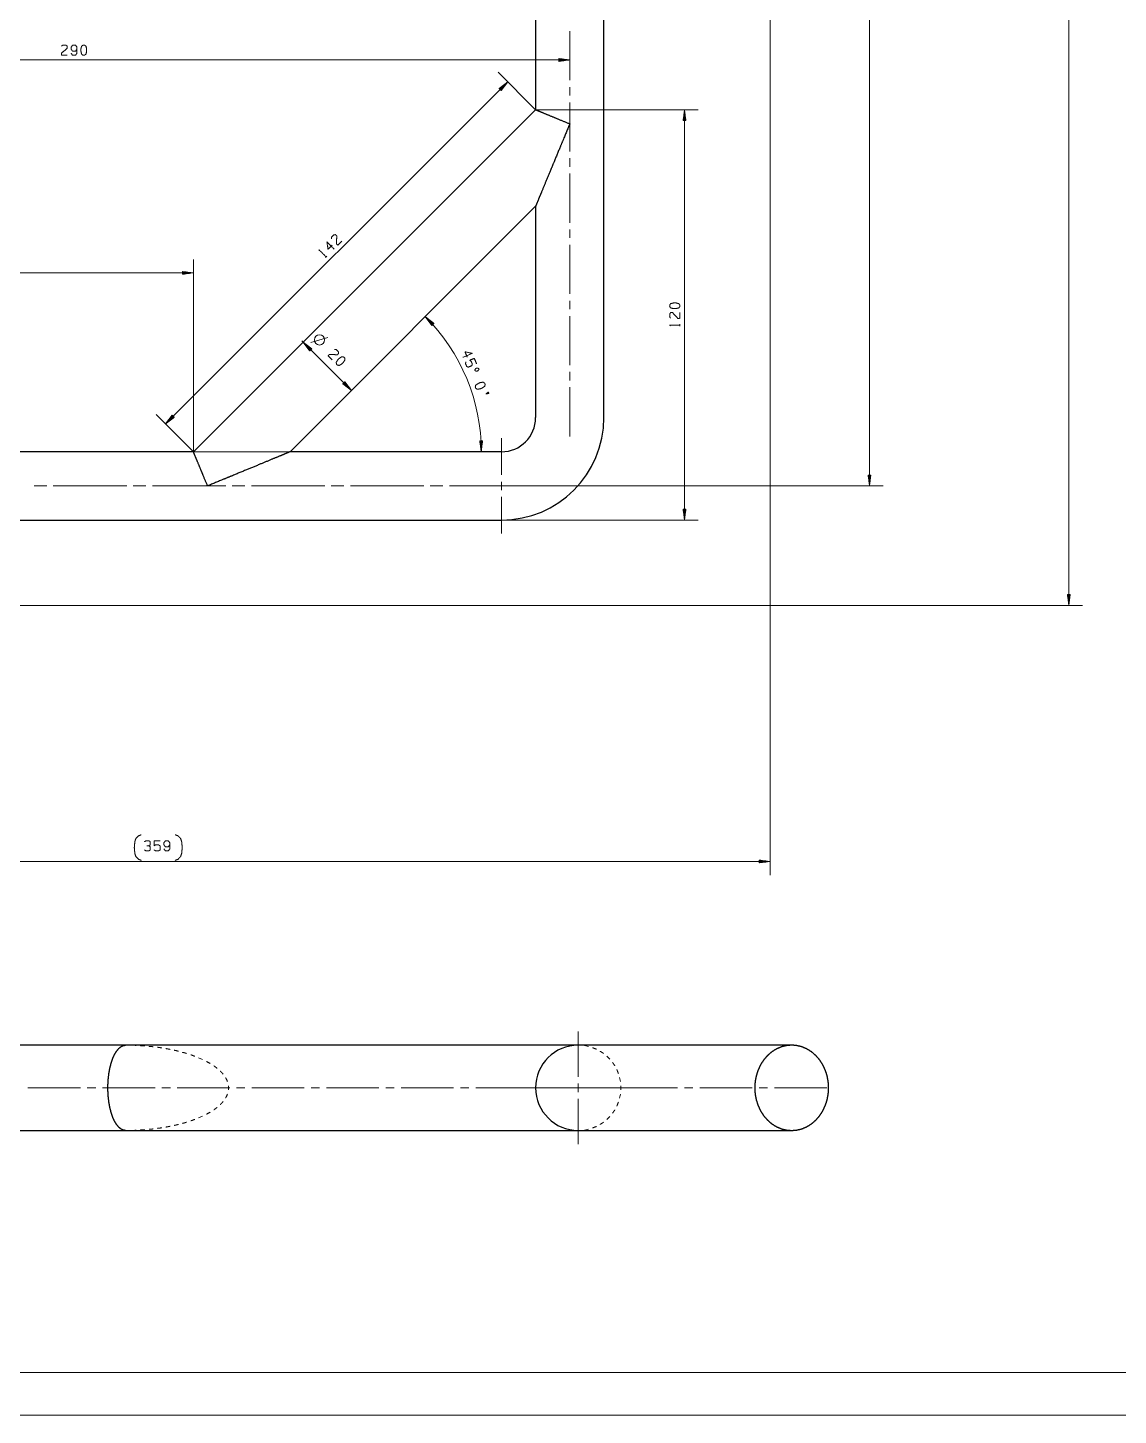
# Model space of a CAD drawing. Header units: millimetres. Extents: x 0 to 841, y 0 to 594.
# Drawn here: x 261.4 to 516.9, y 0 to 325.1 of the extents above; entities that cross this region are included whole.
import ezdxf

# ---------------------------------------------------------------- set-up
doc = ezdxf.new("R2010")
doc.units = ezdxf.units.MM
doc.layers.add('101', color=7, linetype='Continuous', true_color=0xffffff)

msp = doc.modelspace()

# ---------------------------------------------------------------- linework, layer by layer
at = {"layer": '101', "color": 22, "linetype": 'Continuous', "lineweight": 18}
for p, q in [((505.28, 189.77), (505.28, 531.05)), ((435.28, 523.05), (435.28, 126.59)), ((458.58, 457.77), (458.58, 217.77)), ((156.35, 317.59), (388.35, 317.59)), ((388.35, 317.59), (385.81, 317.93)), ((385.81, 317.93), (385.81, 317.26)), ((385.81, 317.92), (385.84, 317.92)), ((385.81, 317.92), (385.84, 317.92)), ((385.81, 317.87), (386.22, 317.87)), ((385.81, 317.82), (386.61, 317.82)), ((385.81, 317.77), (387, 317.77)), ((385.81, 317.72), (387.38, 317.72)), ((385.81, 317.67), (387.77, 317.67)), ((385.81, 317.62), (388.15, 317.62)), ((385.81, 317.26), (388.35, 317.59)), ((385.81, 317.57), (388.15, 317.57)), ((385.81, 317.52), (387.77, 317.52)), ((385.81, 317.47), (387.38, 317.47)), ((385.81, 317.42), (387, 317.42)), ((385.81, 317.36), (386.61, 317.36)), ((385.81, 317.31), (386.22, 317.31)), ((385.81, 317.26), (385.84, 317.26)), ((385.81, 317.26), (385.84, 317.26)), ((373.83, 312.45), (293.66, 232.29)), ((380.35, 305.93), (371.58, 314.7)), ((373.83, 312.45), (371.79, 310.89)), ((372.01, 310.68), (373.67, 312.34)), ((372.05, 310.64), (373.71, 312.3)), ((372.27, 310.42), (373.83, 312.45)), ((371.79, 310.89), (372.27, 310.42)), ((371.8, 310.89), (371.82, 310.91)), ((371.8, 310.89), (371.82, 310.91)), ((371.83, 310.86), (372.13, 311.15)), ((371.87, 310.82), (372.44, 311.39)), ((371.9, 310.78), (372.75, 311.63)), ((371.94, 310.75), (373.05, 311.86)), ((371.98, 310.71), (373.36, 312.1)), ((372.08, 310.6), (373.47, 311.99)), ((372.12, 310.57), (373.23, 311.68)), ((372.16, 310.53), (373, 311.37)), ((372.19, 310.5), (372.76, 311.06)), ((372.23, 310.46), (372.52, 310.76)), ((372.26, 310.42), (372.29, 310.45)), ((372.26, 310.42), (372.29, 310.45)), ((380.35, 305.93), (418.41, 305.93)), ((415.23, 305.93), (414.9, 303.39)), ((415.21, 303.39), (415.21, 305.74)), ((415.23, 305.93), (415.23, 209.77)), ((415.57, 303.39), (415.23, 305.93)), ((415.26, 303.39), (415.26, 305.74)), ((414.9, 303.39), (414.9, 303.43)), ((414.9, 303.39), (414.9, 303.43)), ((414.9, 303.39), (415.57, 303.39)), ((414.95, 303.39), (414.95, 303.81)), ((415, 303.39), (415, 304.2)), ((415.05, 303.39), (415.05, 304.58)), ((415.11, 303.39), (415.11, 304.97)), ((415.16, 303.39), (415.16, 305.36)), ((415.31, 303.39), (415.31, 305.36)), ((415.36, 303.39), (415.36, 304.97)), ((415.41, 303.39), (415.41, 304.58)), ((415.46, 303.39), (415.46, 304.2)), ((415.51, 303.39), (415.51, 303.81)), ((415.56, 303.39), (415.56, 303.43)), ((415.56, 303.39), (415.56, 303.43)), ((300.18, 225.77), (300.18, 270.87)), ((156.35, 267.7), (300.18, 267.7)), ((297.64, 268.03), (297.67, 268.03)), ((297.64, 268.03), (297.67, 268.03)), ((297.64, 268.03), (297.64, 267.36)), ((300.18, 267.7), (297.64, 268.03)), ((297.64, 267.98), (298.06, 267.98)), ((297.64, 267.93), (298.44, 267.93)), ((297.64, 267.87), (298.83, 267.87)), ((297.64, 267.82), (299.22, 267.82)), ((297.64, 267.77), (299.6, 267.77)), ((297.64, 267.72), (299.99, 267.72)), ((297.64, 267.36), (300.18, 267.7)), ((297.64, 267.67), (299.99, 267.67)), ((297.64, 267.62), (299.6, 267.62)), ((297.64, 267.57), (299.22, 267.57)), ((297.64, 267.52), (298.83, 267.52)), ((297.64, 267.47), (298.44, 267.47)), ((297.64, 267.42), (298.06, 267.42)), ((297.64, 267.37), (297.67, 267.37)), ((297.64, 267.37), (297.67, 267.37)), ((356.51, 255.87), (354.5, 257.46)), ((354.5, 257.46), (356.03, 255.4)), ((356.25, 255.62), (354.61, 257.3)), ((356.28, 255.65), (354.65, 257.33)), ((356.21, 255.58), (354.84, 256.99)), ((356.32, 255.69), (354.95, 257.09)), ((356.17, 255.55), (355.08, 256.68)), ((356.36, 255.72), (355.26, 256.85)), ((356.14, 255.51), (355.31, 256.36)), ((356.1, 255.47), (355.54, 256.05)), ((356.39, 255.76), (355.56, 256.61)), ((356.07, 255.44), (355.77, 255.74)), ((356.43, 255.79), (355.87, 256.37)), ((356.03, 255.4), (356.01, 255.43)), ((356.03, 255.4), (356.01, 255.43)), ((356.03, 255.4), (356.51, 255.87)), ((356.47, 255.83), (356.17, 256.13)), ((356.5, 255.86), (356.48, 255.89)), ((356.5, 255.86), (356.48, 255.89)), ((337.18, 240.14), (325.56, 251.77)), ((327.9, 249.9), (325.87, 251.46)), ((325.87, 251.46), (327.43, 249.42)), ((327.65, 249.64), (325.99, 251.3)), ((327.68, 249.68), (326.02, 251.34)), ((327.61, 249.61), (326.22, 250.99)), ((327.72, 249.71), (326.33, 251.1)), ((327.58, 249.57), (326.46, 250.68)), ((327.76, 249.75), (326.64, 250.86)), ((327.54, 249.54), (326.7, 250.38)), ((327.79, 249.79), (326.95, 250.63)), ((327.83, 249.82), (327.26, 250.39)), ((327.5, 249.5), (326.94, 250.07)), ((327.47, 249.46), (327.17, 249.76)), ((327.43, 249.43), (327.41, 249.45)), ((327.43, 249.43), (327.41, 249.45)), ((327.43, 249.42), (327.9, 249.9)), ((327.86, 249.86), (327.57, 250.15)), ((327.9, 249.89), (327.88, 249.92)), ((327.9, 249.89), (327.88, 249.92)), ((335.62, 242.18), (335.15, 241.7)), ((335.15, 241.71), (335.18, 241.68)), ((335.15, 241.71), (335.18, 241.68)), ((335.15, 241.7), (337.18, 240.14)), ((335.19, 241.74), (335.49, 241.45)), ((335.23, 241.78), (335.79, 241.21)), ((335.26, 241.81), (336.1, 240.97)), ((335.3, 241.85), (336.41, 240.74)), ((335.33, 241.89), (336.72, 240.5)), ((335.37, 241.92), (337.03, 240.26)), ((335.41, 241.96), (337.06, 240.3)), ((335.44, 241.99), (336.83, 240.61)), ((335.48, 242.03), (336.59, 240.92)), ((335.51, 242.06), (336.35, 241.22)), ((335.55, 242.1), (336.12, 241.53)), ((335.58, 242.14), (335.88, 241.84)), ((337.18, 240.14), (335.62, 242.18)), ((335.62, 242.17), (335.64, 242.15)), ((335.62, 242.17), (335.64, 242.15)), ((300.18, 225.77), (291.41, 234.53)), ((295.22, 234.32), (293.66, 232.29)), ((295.44, 234.1), (293.78, 232.44)), ((295.4, 234.14), (294.02, 232.75)), ((295.37, 234.17), (294.25, 233.06)), ((295.33, 234.21), (294.49, 233.37)), ((295.29, 234.25), (294.73, 233.68)), ((295.26, 234.28), (294.96, 233.99)), ((295.22, 234.32), (295.2, 234.29)), ((295.22, 234.32), (295.2, 234.29)), ((295.69, 233.85), (295.22, 234.32)), ((293.66, 232.29), (295.69, 233.85)), ((295.47, 234.07), (293.81, 232.41)), ((295.51, 234.03), (294.12, 232.64)), ((295.55, 233.99), (294.43, 232.88)), ((295.58, 233.96), (294.74, 233.12)), ((295.62, 233.92), (295.05, 233.35)), ((295.65, 233.89), (295.36, 233.59)), ((295.69, 233.85), (295.67, 233.83)), ((295.69, 233.85), (295.67, 233.83)), ((367.92, 228.31), (367.25, 228.3)), ((367.25, 228.3), (367.26, 228.27)), ((367.25, 228.3), (367.62, 225.77)), ((367.25, 228.3), (367.26, 228.27)), ((367.31, 228.3), (367.31, 227.89)), ((367.36, 228.3), (367.37, 227.5)), ((367.41, 228.3), (367.42, 227.12)), ((367.46, 228.31), (367.48, 226.73)), ((367.51, 228.31), (367.54, 226.35)), ((367.56, 228.31), (367.59, 225.96)), ((367.61, 228.31), (367.64, 225.96)), ((367.62, 225.77), (367.92, 228.31)), ((367.66, 228.31), (367.69, 226.35)), ((367.71, 228.31), (367.73, 226.73)), ((367.76, 228.31), (367.78, 227.12)), ((367.81, 228.31), (367.82, 227.51)), ((367.86, 228.31), (367.87, 227.89)), ((367.92, 228.31), (367.92, 228.28)), ((367.92, 228.31), (367.92, 228.28)), ((300.18, 225.77), (370.8, 225.77)), ((458.91, 220.31), (458.24, 220.31)), ((458.24, 220.31), (458.58, 217.77)), ((458.25, 220.31), (458.25, 220.28)), ((458.25, 220.31), (458.25, 220.28)), ((458.3, 220.31), (458.3, 219.89)), ((458.35, 220.31), (458.35, 219.5)), ((458.4, 220.31), (458.4, 219.12)), ((458.45, 220.31), (458.45, 218.73)), ((458.5, 220.31), (458.5, 218.35)), ((458.55, 220.31), (458.55, 217.96)), ((458.58, 217.77), (458.91, 220.31)), ((458.6, 220.31), (458.6, 217.96)), ((458.65, 220.31), (458.65, 218.35)), ((458.7, 220.31), (458.7, 218.73)), ((458.75, 220.31), (458.75, 219.12)), ((458.8, 220.31), (458.8, 219.5)), ((458.85, 220.31), (458.85, 219.89)), ((458.91, 220.31), (458.91, 220.28)), ((458.91, 220.31), (458.91, 220.28)), ((383.52, 217.77), (461.75, 217.77)), ((415.57, 212.31), (414.9, 212.31)), ((414.9, 212.31), (415.23, 209.77)), ((414.9, 212.31), (414.9, 212.28)), ((414.9, 212.31), (414.9, 212.28)), ((414.95, 212.31), (414.95, 211.89)), ((415, 212.31), (415, 211.5)), ((415.05, 212.31), (415.05, 211.12)), ((415.11, 212.31), (415.11, 210.73)), ((415.16, 212.31), (415.16, 210.35)), ((415.21, 212.31), (415.21, 209.96)), ((415.23, 209.77), (415.57, 212.31)), ((415.26, 212.31), (415.26, 209.96)), ((415.31, 212.31), (415.31, 210.35)), ((415.36, 212.31), (415.36, 210.73)), ((415.41, 212.31), (415.41, 211.12)), ((415.46, 212.31), (415.46, 211.5)), ((415.51, 212.31), (415.51, 211.89)), ((415.56, 212.31), (415.56, 212.28)), ((415.56, 212.31), (415.56, 212.28)), ((372.35, 209.77), (418.41, 209.77)), ((505.61, 192.31), (504.94, 192.31)), ((504.94, 192.31), (505.28, 189.77)), ((504.94, 192.31), (504.94, 192.28)), ((504.94, 192.31), (504.94, 192.28)), ((505, 192.31), (505, 191.89)), ((505.05, 192.31), (505.05, 191.5)), ((505.1, 192.31), (505.1, 191.12)), ((505.15, 192.31), (505.15, 190.73)), ((505.2, 192.31), (505.2, 190.35)), ((505.25, 192.31), (505.25, 189.96)), ((505.28, 189.77), (505.61, 192.31)), ((505.3, 192.31), (505.3, 189.96)), ((505.35, 192.31), (505.35, 190.35)), ((505.4, 192.31), (505.4, 190.73)), ((505.45, 192.31), (505.45, 191.12)), ((505.5, 192.31), (505.5, 191.5)), ((505.55, 192.31), (505.55, 191.89)), ((505.61, 192.31), (505.61, 192.28)), ((505.61, 192.31), (505.61, 192.28)), ((193.95, 189.77), (508.45, 189.77)), ((432.74, 130.1), (432.74, 129.43)), ((432.74, 130.1), (432.77, 130.1)), ((432.74, 130.1), (432.77, 130.1)), ((435.28, 129.77), (432.74, 130.1)), ((148.35, 129.77), (435.28, 129.77)), ((432.74, 130.05), (433.15, 130.05)), ((432.74, 130), (433.54, 130)), ((432.74, 129.95), (433.92, 129.95)), ((432.74, 129.89), (434.31, 129.89)), ((432.74, 129.84), (434.7, 129.84)), ((432.74, 129.79), (435.08, 129.79)), ((432.74, 129.43), (435.28, 129.77)), ((432.74, 129.74), (435.08, 129.74)), ((432.74, 129.69), (434.7, 129.69)), ((432.74, 129.64), (434.31, 129.64)), ((432.74, 129.59), (433.92, 129.59)), ((432.74, 129.54), (433.54, 129.54)), ((432.74, 129.49), (433.15, 129.49)), ((432.74, 129.44), (432.77, 129.44)), ((432.74, 129.44), (432.77, 129.44))]:
    msp.add_line(p, q, dxfattribs=at)
at = {"layer": '101', "color": 251, "linetype": 'Continuous', "lineweight": 25}
for p, q in [((380.35, 453.48), (380.35, 305.93)), ((396.35, 233.77), (396.35, 453.48)), ((380.35, 305.93), (300.18, 225.77)), ((322.81, 225.77), (380.35, 283.31)), ((380.35, 283.31), (380.35, 233.77)), ((300.18, 225.77), (196.35, 225.77)), ((372.35, 225.77), (322.81, 225.77)), ((196.35, 209.77), (372.35, 209.77)), ((284.28, 86.73), (100.35, 86.73)), ((390.35, 86.73), (284.28, 86.73)), ((440.35, 86.73), (393.03, 86.73)), ((150.35, 66.73), (284.28, 66.73)), ((284.28, 66.73), (390.35, 66.73)), ((393.03, 66.73), (440.35, 66.73))]:
    msp.add_line(p, q, dxfattribs=at)
at = {"layer": '101', "color": 151, "linetype": 'Continuous', "lineweight": 18}
for p, q in [((388.35, 324.34), (388.35, 312.84)), ((388.35, 311.25), (388.35, 309.24)), ((388.35, 307.66), (388.35, 296.15)), ((388.35, 294.56), (388.35, 292.55)), ((388.35, 290.97), (388.35, 279.46)), ((388.35, 277.87), (388.35, 275.87)), ((388.35, 274.28), (388.35, 262.77)), ((388.35, 261.18), (388.35, 259.18)), ((388.35, 257.59), (388.35, 246.08)), ((388.35, 244.49), (388.35, 242.49)), ((372.35, 220.36), (372.35, 228.94)), ((372.35, 216.76), (372.35, 218.77)), ((265.85, 217.77), (262.85, 217.77)), ((284.55, 217.77), (267.35, 217.77)), ((289.05, 217.77), (286.05, 217.77)), ((307.75, 217.77), (290.55, 217.77)), ((312.25, 217.77), (309.25, 217.77)), ((330.95, 217.77), (313.75, 217.77)), ((335.45, 217.77), (332.45, 217.77)), ((354.15, 217.77), (336.95, 217.77)), ((358.65, 217.77), (355.65, 217.77)), ((369.76, 217.77), (361.17, 217.77)), ((371.34, 217.77), (373.35, 217.77)), ((372.35, 215.18), (372.35, 206.59)), ((374.94, 217.77), (383.52, 217.77)), ((390.35, 79.32), (390.35, 89.9)), ((273.68, 76.73), (261.37, 76.73)), ((277.28, 76.73), (275.27, 76.73)), ((291.18, 76.73), (278.86, 76.73)), ((294.77, 76.73), (292.76, 76.73)), ((308.67, 76.73), (296.36, 76.73)), ((312.26, 76.73), (310.25, 76.73)), ((326.16, 76.73), (313.85, 76.73)), ((329.75, 76.73), (327.75, 76.73)), ((343.65, 76.73), (331.34, 76.73)), ((347.24, 76.73), (345.24, 76.73)), ((361.14, 76.73), (348.83, 76.73)), ((364.74, 76.73), (362.73, 76.73)), ((378.63, 76.73), (366.32, 76.73)), ((387.76, 76.73), (377.17, 76.73)), ((382.23, 76.73), (380.22, 76.73)), ((396.13, 76.73), (383.82, 76.73)), ((389.34, 76.73), (391.35, 76.73)), ((390.35, 75.72), (390.35, 77.73)), ((392.94, 76.73), (403.52, 76.73)), ((399.72, 76.73), (397.71, 76.73)), ((413.62, 76.73), (401.31, 76.73)), ((417.21, 76.73), (415.21, 76.73)), ((431.11, 76.73), (418.8, 76.73)), ((434.7, 76.73), (432.7, 76.73)), ((390.35, 74.13), (390.35, 63.55))]:
    msp.add_line(p, q, dxfattribs=at)
at = {"layer": '101', "color": 72, "linetype": 'Continuous', "lineweight": 18}
for p, q in [((331.12, 271.29), (331.42, 271.59)), ((414.14, 255.23), (414.14, 255.66)), ((327.68, 251.41), (331.67, 252.58))]:
    msp.add_line(p, q, dxfattribs=at)
at = {"layer": '101', "color": 53, "linetype": 'Continuous', "lineweight": 18}
for p, q in [((284.28, 86.73), (284.78, 86.72)), ((390.35, 86.73), (390.84, 86.69)), ((391.81, 86.61), (392.77, 86.41)), ((301.4, 83.77), (302.31, 83.36)), ((397.05, 84.13), (397.75, 83.43)), ((400.03, 79.15), (400.24, 78.19)), ((400.24, 75.26), (400.03, 74.3)), ((302.31, 70.09), (301.4, 69.68)), ((397.75, 70.02), (397.05, 69.33)), ((284.78, 66.73), (284.28, 66.73)), ((390.84, 66.76), (390.35, 66.73)), ((392.77, 67.05), (391.81, 66.84))]:
    msp.add_line(p, q, dxfattribs=at)
at = {"layer": '101', "color": 133, "linetype": 'Continuous', "lineweight": 18}
for p, q in [((25, 10), (831, 10)), ((0, 0), (841, 0))]:
    msp.add_line(p, q, dxfattribs=at)
at = {"layer": '101', "color": 72, "linetype": 'Continuous', "lineweight": 18}
msp.add_circle((329.71, 251.98), 1.2, dxfattribs=at)
at = {"layer": '101', "color": 22, "linetype": 'Continuous', "lineweight": 18}
msp.add_arc((322.81, 225.77), 44.81, 0, 45, dxfattribs=at)
at = {"layer": '101', "color": 251, "linetype": 'Continuous', "lineweight": 25}
for centre, radius, start, end in [((372.35, 233.77), 8, 270, 0), ((372.35, 233.77), 24, 270, 0), ((390.35, 76.73), 10, 90, 270)]:
    msp.add_arc(centre, radius, start, end, dxfattribs=at)
at = {"layer": '101', "color": 72, "linetype": 'Continuous', "lineweight": 18}
for points, knots in [([(269.27, 320.84), (269.59, 321.06), (270.28, 321.06), (270.61, 320.84), (270.61, 320.36), (269.25, 319.16), (269.27, 318.69), (270.61, 318.69)], [0, 0, 0.069691, 0.192979, 0.265274, 0.350228, 0.674739, 0.759753, 1, 1]), ([(271.54, 319.16), (271.86, 318.69), (272.55, 318.69), (272.89, 319.16), (272.89, 320.59), (272.55, 321.06), (271.86, 321.06), (271.54, 320.59), (271.53, 320.11), (271.86, 319.64), (272.55, 319.64), (272.89, 320.11)], [0, 0, 0.076858, 0.169526, 0.247729, 0.439295, 0.517499, 0.610167, 0.687025, 0.750923, 0.829129, 0.921797, 1, 1]), ([(274.65, 318.69), (274.99, 318.94), (275.16, 319.64), (275.16, 320.11), (274.99, 320.84), (274.65, 321.06), (274.32, 321.06), (273.98, 320.84), (273.8, 320.11), (273.82, 319.64), (273.98, 318.94), (274.32, 318.69), (274.65, 318.69)], [0, 0, 0.067528, 0.183971, 0.260585, 0.380943, 0.446142, 0.500305, 0.565504, 0.685864, 0.76253, 0.878309, 0.945837, 1, 1]), ([(332.49, 275.71), (332.56, 276.09), (333.05, 276.58), (333.44, 276.66), (333.78, 276.32), (333.66, 274.51), (334.01, 274.19), (334.96, 275.14)], [0, 0, 0.069695, 0.192976, 0.265273, 0.350226, 0.674739, 0.759751, 1, 1]), ([(329.63, 272.88), (329.59, 273.12), (331.27, 271.44)], [0, 0, 0.093485, 1, 1]), ([(332.68, 274.2), (331.73, 273.25), (331.44, 274.97), (333.12, 273.29)], [0, 0, 0.245869, 0.565294, 1, 1]), ([(414.14, 260.16), (413.89, 260.49), (413.19, 260.67), (412.71, 260.67), (411.99, 260.49), (411.76, 260.16), (411.76, 259.82), (411.99, 259.48), (412.71, 259.31), (413.19, 259.32), (413.89, 259.48), (414.14, 259.82), (414.14, 260.16)], [0, 0, 0.067526, 0.183975, 0.260582, 0.380941, 0.446142, 0.500305, 0.565506, 0.685866, 0.762526, 0.878311, 0.945837, 1, 1]), ([(411.99, 257.05), (411.76, 257.37), (411.76, 258.06), (411.99, 258.39), (412.46, 258.39), (413.66, 257.03), (414.14, 257.05), (414.14, 258.39)], [0, 0, 0.069696, 0.192981, 0.265277, 0.350225, 0.674739, 0.759753, 1, 1]), ([(411.96, 255.3), (411.76, 255.44), (414.14, 255.44)], [0, 0, 0.093493, 1, 1]), ([(333.25, 249.78), (333.64, 249.72), (334.12, 249.23), (334.2, 248.83), (333.87, 248.5), (332.05, 248.61), (331.73, 248.26), (332.68, 247.31)], [0, 0, 0.069691, 0.192977, 0.265274, 0.350227, 0.674741, 0.759753, 1, 1]), ([(333.93, 246.07), (334.34, 246.01), (334.96, 246.38), (335.3, 246.71), (335.69, 247.35), (335.61, 247.75), (335.37, 247.98), (334.97, 248.06), (334.34, 247.67), (334.01, 247.33), (333.63, 246.72), (333.69, 246.3), (333.93, 246.07)], [0, 0, 0.067525, 0.183971, 0.260584, 0.380942, 0.446141, 0.500305, 0.565504, 0.685865, 0.762528, 0.87831, 0.945835, 1, 1]), ([(364.33, 247.97), (363.81, 249.21), (365.52, 248.82), (363.32, 247.91)], [0, 0, 0.245872, 0.565297, 1, 1]), ([(364.01, 246.84), (363.93, 246.45), (364.19, 245.81), (364.53, 245.59), (365.41, 245.95), (365.51, 246.36), (365.25, 246.99), (364.91, 247.22), (366, 247.67), (366.52, 246.41)], [0, 0, 0.062227, 0.168343, 0.230571, 0.376812, 0.441264, 0.547378, 0.609607, 0.790489, 1, 1]), ([(366.1, 244.94), (366.19, 244.73), (366.57, 244.65), (366.87, 244.78), (367.09, 245.1), (367, 245.31), (366.61, 245.4), (366.31, 245.28), (366.1, 244.94)], [0, 0, 0.085681, 0.230388, 0.351577, 0.496294, 0.581975, 0.730393, 0.851581, 1, 1]), ([(366.33, 240.64), (366.69, 240.43), (367.41, 240.53), (367.85, 240.72), (368.45, 241.16), (368.53, 241.55), (368.4, 241.86), (368.06, 242.09), (367.33, 241.97), (366.89, 241.78), (366.31, 241.36), (366.21, 240.95), (366.33, 240.64)], [0, 0, 0.067522, 0.18397, 0.260582, 0.380941, 0.446142, 0.500305, 0.565505, 0.685863, 0.76253, 0.878308, 0.945834, 1, 1]), ([(368.69, 239.33), (369.27, 239.76), (369.4, 239.45), (368.69, 239.33)], [0, 0, 0.406608, 0.595722, 1, 1]), ([(287.94, 130.03), (287.32, 130.28), (286.69, 130.91), (286.44, 131.72), (286.38, 132.47), (286.32, 133.03), (286.38, 133.59), (286.44, 134.34), (286.69, 135.16), (287.32, 135.78), (287.94, 136.03)], [0, 0, 0.090338, 0.208959, 0.323044, 0.424046, 0.5, 0.575954, 0.676955, 0.791042, 0.909662, 1, 1]), ([(289.74, 133.45), (290.07, 133.67), (290.07, 134.4), (289.74, 134.62), (289.05, 134.62), (288.71, 134.4)], [0, 0, 0.153872, 0.429851, 0.583723, 0.846122, 1, 1]), ([(288.73, 132.47), (289.05, 132.25), (289.74, 132.25), (290.07, 132.47), (290.07, 133.2), (289.74, 133.45), (289.23, 133.45)], [0, 0, 0.124124, 0.343692, 0.472448, 0.70338, 0.836733, 1, 1]), ([(290.99, 132.47), (291.33, 132.25), (292.02, 132.25), (292.35, 132.47), (292.35, 133.42), (292.02, 133.67), (291.33, 133.67), (290.99, 133.45), (290.99, 134.62), (292.35, 134.62)], [0, 0, 0.062227, 0.168342, 0.230571, 0.376816, 0.441267, 0.547382, 0.609609, 0.79049, 1, 1]), ([(293.28, 132.72), (293.6, 132.25), (294.29, 132.25), (294.63, 132.72), (294.63, 134.15), (294.29, 134.62), (293.6, 134.62), (293.28, 134.15), (293.27, 133.67), (293.6, 133.2), (294.29, 133.2), (294.63, 133.67)], [0, 0, 0.076856, 0.169524, 0.247728, 0.439296, 0.517501, 0.610169, 0.687025, 0.750925, 0.829127, 0.921796, 1, 1]), ([(295.93, 130.03), (296.56, 130.28), (297.18, 130.91), (297.43, 131.72), (297.5, 132.47), (297.56, 133.03), (297.5, 133.59), (297.43, 134.34), (297.18, 135.16), (296.56, 135.78), (295.93, 136.03)], [0, 0, 0.090338, 0.208959, 0.323044, 0.424046, 0.5, 0.575954, 0.676955, 0.791042, 0.909662, 1, 1])]:
    msp.add_open_spline(points, degree=1, knots=knots, dxfattribs=at)
at = {"layer": '101', "color": 251, "linetype": 'Continuous', "lineweight": 25}
for points, knots in [([(380.35, 305.93), (380.74, 305.77), (381.87, 305.3), (383.64, 304.57), (385.87, 303.64), (388.35, 302.62)], [0, 0, 0.048944, 0.190981, 0.412213, 0.690981, 1, 1]), ([(388.35, 302.62), (386.79, 298.85), (386.02, 297.01), (384.58, 293.52), (383.9, 291.89), (382.69, 288.96), (381.7, 286.56), (381.29, 285.59), (380.69, 284.14), (380.5, 283.68), (380.35, 283.31)], [0, 0, 0.195091, 0.290285, 0.471397, 0.55557, 0.707106, 0.831469, 0.881921, 0.95694, 0.980785, 1, 1]), ([(303.49, 217.77), (302.47, 220.24), (301.99, 221.4), (301.15, 223.42), (300.54, 224.9), (300.22, 225.67), (300.18, 225.77)], [0, 0, 0.309018, 0.453991, 0.707107, 0.891007, 0.987689, 1, 1]), ([(322.81, 225.77), (322.44, 225.61), (321.98, 225.42), (320.53, 224.82), (318.42, 223.95), (315.75, 222.84), (312.6, 221.54), (309.1, 220.09), (307.26, 219.33), (303.49, 217.77)], [0, 0, 0.019215, 0.04306, 0.118079, 0.22699, 0.365607, 0.528604, 0.709715, 0.80491, 1, 1]), ([(284.28, 66.73), (283.72, 66.82), (283.16, 67.1), (282.63, 67.55), (282.13, 68.18), (281.67, 68.97), (281.25, 69.9), (280.9, 70.96), (280.6, 72.12), (280.38, 73.38), (280.23, 74.69), (280.15, 76.04), (280.15, 77.41), (280.23, 78.76), (280.38, 80.07), (280.6, 81.33), (280.9, 82.49), (281.25, 83.55), (281.67, 84.48), (282.13, 85.27), (282.63, 85.9), (283.16, 86.35), (283.72, 86.63), (284.28, 86.73)], [0, 0, 0.024684, 0.051422, 0.081729, 0.116439, 0.155843, 0.199845, 0.248085, 0.30001, 0.35493, 0.412057, 0.470534, 0.529466, 0.587943, 0.64507, 0.69999, 0.751915, 0.800155, 0.844157, 0.883561, 0.918271, 0.948578, 0.975316, 1, 1]), ([(393.03, 86.73), (392.08, 86.73), (390.78, 86.73), (390.35, 86.73)], [0, 0, 0.354692, 0.836903, 1, 1]), ([(440.35, 66.73), (439.11, 66.83), (437.91, 67.13), (436.75, 67.63), (435.66, 68.31), (434.68, 69.17), (433.8, 70.18), (433.06, 71.32), (432.47, 72.57), (432.04, 73.91), (431.77, 75.3), (431.69, 76.73), (431.77, 78.15), (432.04, 79.54), (432.47, 80.88), (433.06, 82.13), (433.8, 83.27), (434.68, 84.28), (435.66, 85.14), (436.75, 85.82), (437.91, 86.32), (439.11, 86.62), (440.35, 86.73), (441.58, 86.62), (442.79, 86.32), (443.94, 85.82), (445.03, 85.14), (446.02, 84.28), (446.89, 83.27), (447.63, 82.13), (448.22, 80.88), (448.66, 79.54), (448.92, 78.15), (449.01, 76.73), (448.92, 75.3), (448.66, 73.91), (448.22, 72.57), (447.63, 71.32), (446.89, 70.18), (446.02, 69.17), (445.03, 68.31), (443.94, 67.63), (442.79, 67.13), (441.58, 66.83), (440.35, 66.73)], [0, 0, 0.021087, 0.042313, 0.063806, 0.085666, 0.107959, 0.130716, 0.153926, 0.177545, 0.201498, 0.225688, 0.25, 0.274312, 0.298502, 0.322456, 0.346074, 0.369285, 0.392041, 0.414335, 0.436195, 0.457687, 0.478914, 0.500001, 0.521087, 0.542313, 0.563806, 0.585666, 0.60796, 0.630716, 0.653926, 0.677545, 0.701498, 0.725688, 0.75, 0.774313, 0.798502, 0.822456, 0.846074, 0.869285, 0.892041, 0.914335, 0.936195, 0.957687, 0.978914, 1, 1]), ([(390.35, 66.73), (390.46, 66.73), (391.33, 66.73), (393.03, 66.73)], [0, 0, 0.040886, 0.365322, 1, 1])]:
    msp.add_open_spline(points, degree=1, knots=knots, dxfattribs=at)
at = {"layer": '101', "color": 151, "linetype": 'Continuous', "lineweight": 18}
for points, knots in [([(388.35, 240.9), (388.35, 232.57), (388.35, 229.39)], [0, 0, 0.724088, 1, 1]), ([(377.35, 217.77), (372.35, 217.77), (360.15, 217.77)], [0, 0, 0.290698, 1, 1]), ([(448.6, 76.73), (447.01, 76.73), (436.29, 76.73)], [0, 0, 0.128957, 1, 1])]:
    msp.add_open_spline(points, degree=1, knots=knots, dxfattribs=at)
at = {"layer": '101', "color": 53, "linetype": 'Continuous', "lineweight": 18}
for points, knots in [([(285.78, 86.7), (286.38, 86.69), (286.78, 86.67)], [0, 0, 0.606783, 1, 1]), ([(287.77, 86.61), (288.47, 86.57), (288.77, 86.55)], [0, 0, 0.700285, 1, 1]), ([(289.77, 86.45), (290.53, 86.38), (290.76, 86.35)], [0, 0, 0.767395, 1, 1]), ([(291.75, 86.23), (292.54, 86.12), (292.74, 86.09)], [0, 0, 0.795314, 1, 1]), ([(293.72, 85.92), (294.48, 85.79), (294.71, 85.74)], [0, 0, 0.771715, 1, 1]), ([(295.68, 85.53), (296.35, 85.39), (296.66, 85.31)], [0, 0, 0.684909, 1, 1]), ([(297.62, 85.05), (298.13, 84.92), (298.58, 84.77)], [0, 0, 0.52403, 1, 1]), ([(393.71, 86.12), (394.5, 85.82), (394.62, 85.76)], [0, 0, 0.863625, 1, 1]), ([(395.48, 85.29), (395.75, 85.14), (396.29, 84.74)], [0, 0, 0.318178, 1, 1]), ([(299.53, 84.47), (299.8, 84.39), (300.47, 84.13)], [0, 0, 0.279227, 1, 1]), ([(303.21, 82.92), (304.06, 82.46), (304.09, 82.44)], [0, 0, 0.96374, 1, 1]), ([(304.92, 81.9), (305.19, 81.73), (305.72, 81.3)], [0, 0, 0.315013, 1, 1]), ([(398.36, 82.67), (398.76, 82.13), (398.91, 81.86)], [0, 0, 0.681821, 1, 1]), ([(306.47, 80.64), (306.97, 80.15), (307.15, 79.91)], [0, 0, 0.70024, 1, 1]), ([(307.72, 79.09), (308.06, 78.46), (308.14, 78.19)], [0, 0, 0.714101, 1, 1]), ([(399.38, 81), (399.44, 80.88), (399.74, 80.09)], [0, 0, 0.13635, 1, 1]), ([(308.14, 75.26), (308.06, 74.99), (307.72, 74.36)], [0, 0, 0.285899, 1, 1]), ([(308.37, 77.22), (308.42, 76.73), (308.37, 76.23)], [0, 0, 0.500003, 1, 1]), ([(400.31, 77.21), (400.35, 76.73), (400.31, 76.24)], [0, 0, 0.500003, 1, 1]), ([(305.72, 72.15), (305.19, 71.73), (304.92, 71.55)], [0, 0, 0.684987, 1, 1]), ([(307.15, 73.54), (306.97, 73.31), (306.47, 72.81)], [0, 0, 0.29976, 1, 1]), ([(398.91, 71.59), (398.76, 71.32), (398.36, 70.78)], [0, 0, 0.318179, 1, 1]), ([(399.74, 73.37), (399.44, 72.57), (399.38, 72.45)], [0, 0, 0.86365, 1, 1]), ([(298.58, 68.68), (298.13, 68.53), (297.62, 68.4)], [0, 0, 0.475969, 1, 1]), ([(300.47, 69.32), (299.8, 69.07), (299.53, 68.98)], [0, 0, 0.720772, 1, 1]), ([(304.09, 71.01), (304.06, 70.99), (303.21, 70.53)], [0, 0, 0.03626, 1, 1]), ([(396.29, 68.71), (395.75, 68.31), (395.48, 68.16)], [0, 0, 0.68182, 1, 1]), ([(286.78, 66.78), (286.38, 66.76), (285.78, 66.75)], [0, 0, 0.393217, 1, 1]), ([(288.77, 66.9), (288.47, 66.88), (287.77, 66.84)], [0, 0, 0.299715, 1, 1]), ([(290.76, 67.1), (290.53, 67.07), (289.77, 67)], [0, 0, 0.232605, 1, 1]), ([(292.74, 67.36), (292.54, 67.33), (291.75, 67.23)], [0, 0, 0.204686, 1, 1]), ([(294.71, 67.71), (294.48, 67.66), (293.72, 67.53)], [0, 0, 0.228285, 1, 1]), ([(296.66, 68.15), (296.35, 68.07), (295.68, 67.92)], [0, 0, 0.315091, 1, 1]), ([(394.62, 67.69), (394.5, 67.63), (393.71, 67.33)], [0, 0, 0.136375, 1, 1])]:
    msp.add_open_spline(points, degree=1, knots=knots, dxfattribs=at)

doc.saveas('drawing.dxf')
